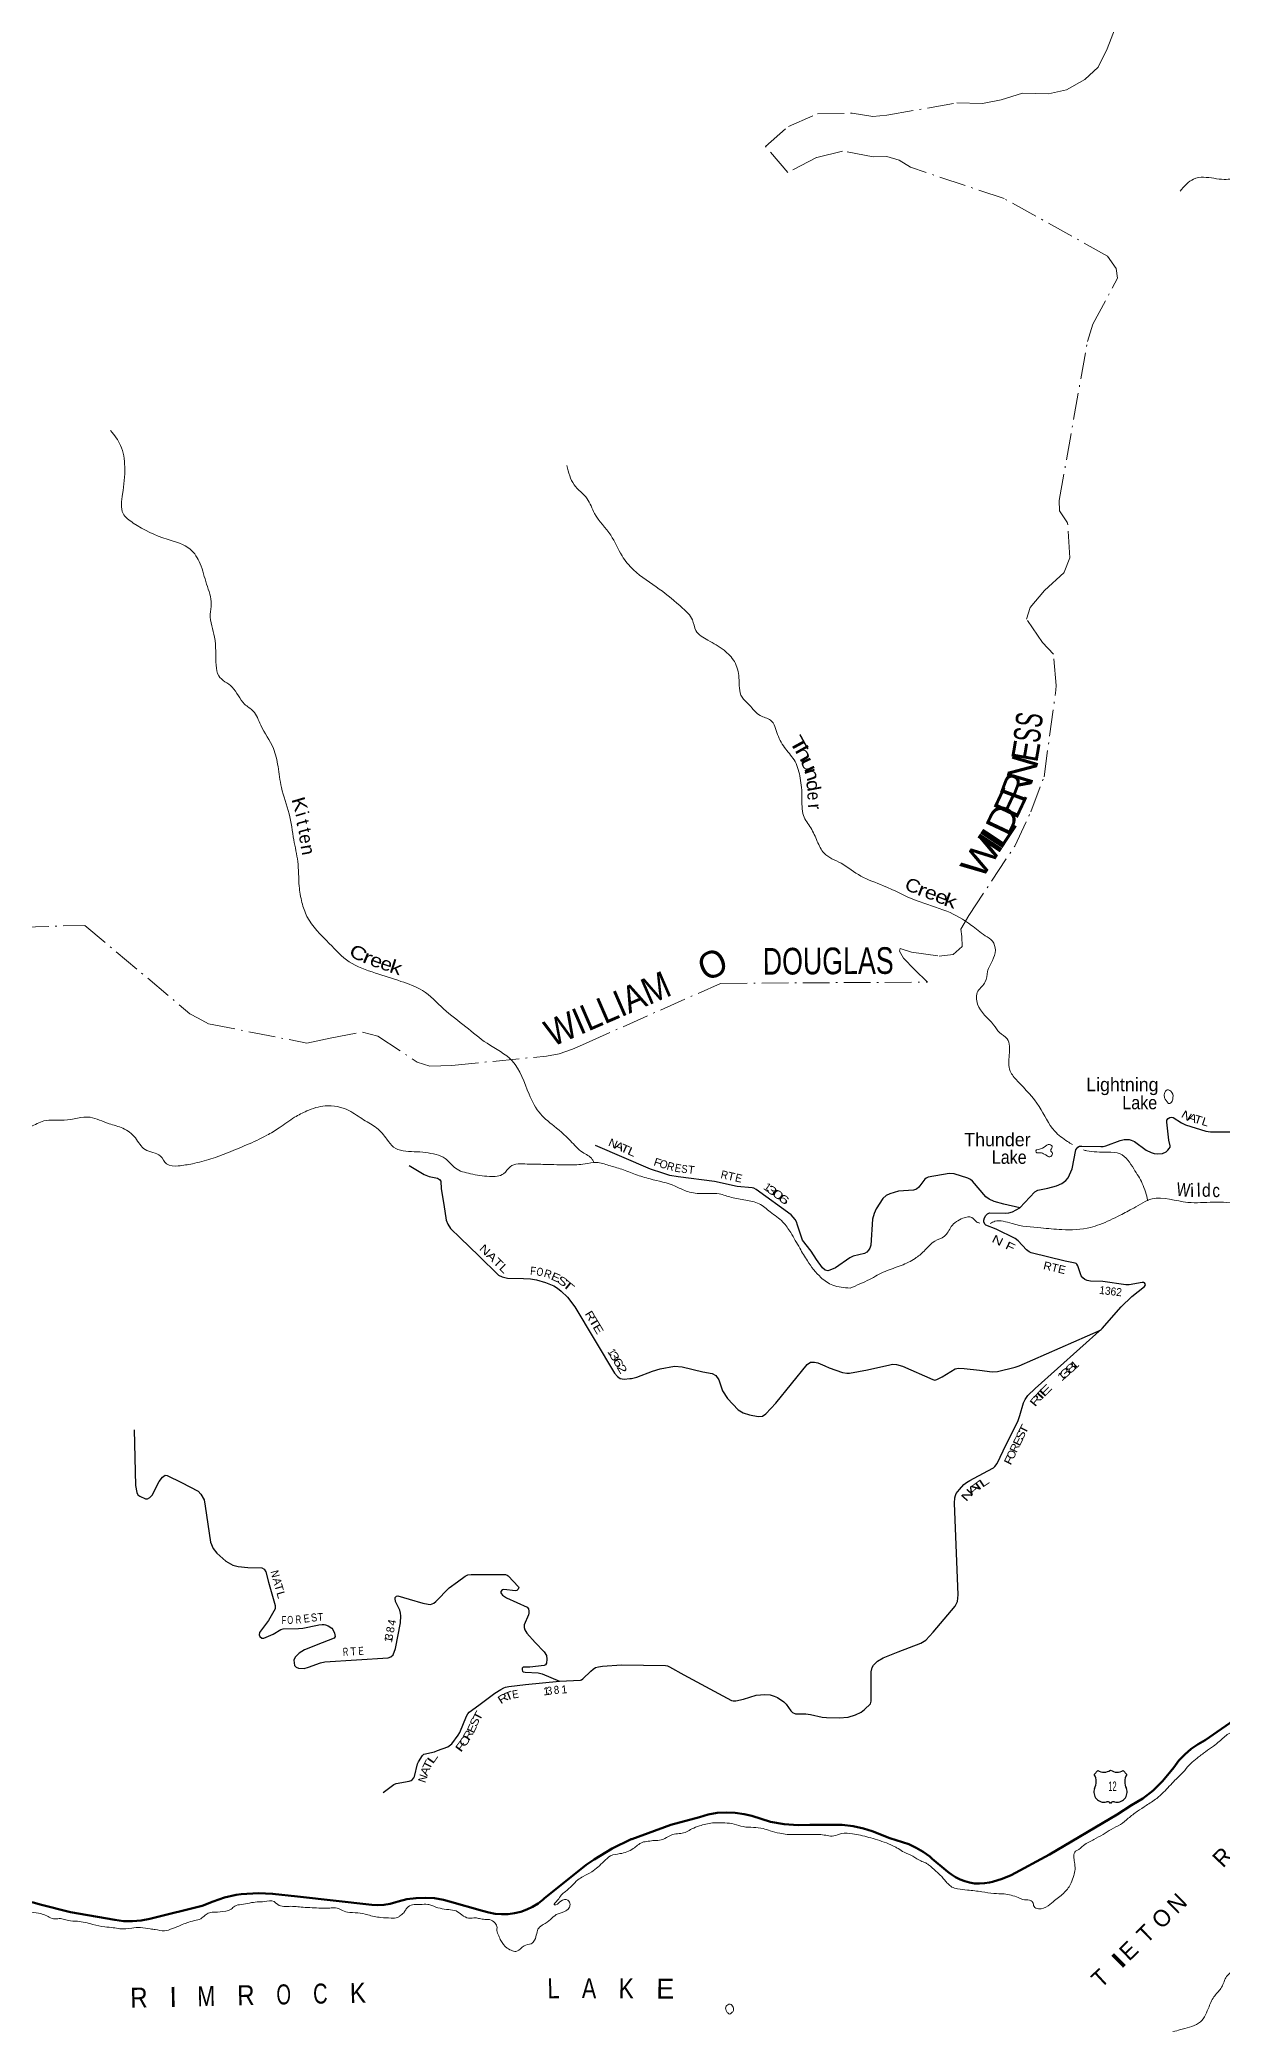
# Model space of a CAD drawing. Header units: feet. Extents: x -252658 to 9, y -366365 to -181930.
# Drawn here: x -52673 to -34942, y -315617 to -285860 of the extents above; entities that cross this region are included whole.
import ezdxf
from ezdxf.enums import TextEntityAlignment as Align

# ---------------------------------------------------------------- set-up
doc = ezdxf.new("R2010")
doc.units = ezdxf.units.FT
doc.header["$LTSCALE"] = 80
doc.linetypes.add('DOT_DASHED', pattern=[7.7, 5, -1.2, 0.3, -1.2])
for name, color, linetype, lineweight in [('16', 7, 'Continuous', 25), ('20', 7, 'Continuous', 70), ('29', 7, 'Continuous', 25), ('39', 7, 'Continuous', 13), ('44', 7, 'DOT_DASHED', 13)]:
    doc.layers.add(name, color=color, linetype=linetype, lineweight=lineweight)
doc.layers.add('30', color=7, linetype='Continuous')
doc.layers.add('41', color=7, linetype='Continuous')

msp = doc.modelspace()

# ---------------------------------------------------------------- linework, layer by layer
at = {"layer": '16'}
for p, q in [((-36861.59, -311871.18), (-36810.28, -311812.42)), ((-36618.52, -311806.45), (-36618.8, -311806.65)), ((-36426.43, -311812.33), (-36375.04, -311871.18))]:
    msp.add_line(p, q, dxfattribs=at)
for centre, radius, start, end in [((-36719.2, -311654.76), 182.07, 239.97227, 303.45418), ((-36517.42, -311655.26), 181.52, 236.33975, 300.08743), ((-36517.43, -311654.76), 182.07, 236.54582, 236.59441), ((-36715.38, -312136.71), 151.42, 159.09177, 283.81923), ((-37054.57, -311981.81), 222.05, 332.97043, 29.75871), ((-36521.26, -312136.71), 151.42, 256.18077, 20.90823), ((-36182.07, -311981.81), 222.05, 150.24129, 207.02957)]:
    msp.add_arc(centre, radius, start, end, dxfattribs=at)
for centre, major_axis, start_param, end_param in [((-36660.04, -312335.53), (-19.56, 51.67), 4.95877769, 6.28318531), ((-36576.59, -312335.53), (19.56, 51.67), 0, 1.32637542)]:
    msp.add_ellipse(centre, major_axis=major_axis, ratio=0.929097, start_param=start_param, end_param=end_param, dxfattribs=at)
at = {"layer": '20'}
for points in [[(-44479.02, -313228.03), (-44362.2, -313143.89), (-44090.85, -312978.69), (-43803.71, -312842.75), (-43796.56, -312839.83), (-43209.13, -312624.33), (-42780.77, -312508.93), (-42650.57, -312471.98), (-42517.21, -312448.85), (-42382.17, -312439.79), (-42246.93, -312444.89), (-42112.95, -312464.09), (-41995.11, -312493.15), (-41718.13, -312580.46), (-41511.72, -312617.42), (-41302.57, -312632.6), (-41127.58, -312628.47), (-40802.08, -312627.42), (-40639.58, -312628.11), (-40478.04, -312645.78), (-40319.24, -312680.24), (-40189.59, -312721.76), (-39928.74, -312825.12), (-39641.74, -312918.49), (-39530.54, -312968.96), (-39425.22, -313030.78), (-39326.94, -313103.28), (-39290.38, -313134.61), (-39088.21, -313305.45), (-39081.54, -313311.08), (-39038.21, -313345.75), (-39004.59, -313372.64), (-38941.39, -313413.15), (-38874.3, -313446.83), (-38804.06, -313473.32), (-38731.43, -313492.31), (-38657.22, -313503.62), (-38582.23, -313507.1), (-38507.29, -313502.72), (-38433.21, -313490.54), (-38385.95, -313478.5), (-38242.58, -313435.53), (-38108.27, -313379.63), (-37532.57, -313069.55), (-36519.89, -312473.14), (-36302.41, -312332.98), (-36135.58, -312229.63), (-35980.47, -312109.41), (-35838.77, -311973.64), (-35712.04, -311823.8), (-35669.57, -311765.61), (-35592.48, -311664.11), (-35505.21, -311571.23), (-35408.71, -311487.97), (-35304.03, -311415.26), (-35198.01, -311356.66), (-34706.6, -311018.18)], [(-52788.36, -313785.03), (-52668.66, -313819.31), (-52210.95, -313935.32), (-51548.31, -314051.93), (-51416.29, -314068.51), (-51283.26, -314071.21), (-51150.67, -314059.99), (-51019.98, -314034.97), (-50983.62, -314025.44), (-50235.56, -313842.6), (-50074.24, -313777.04), (-49902.51, -313717.83), (-49725.52, -313676.91), (-49650.27, -313665.31), (-49394.94, -313651.71), (-49181.93, -313658.75), (-48807.04, -313701.08), (-47694.78, -313825.77), (-47603.12, -313830.66), (-47511.45, -313825.94), (-47420.77, -313811.67), (-47332.08, -313787.99), (-47299.85, -313776.86), (-47166.29, -313743.23), (-47029.94, -313723.74), (-46892.3, -313718.62), (-46754.88, -313727.91), (-46619.18, -313751.51), (-46530.31, -313775.11), (-46032.5, -313915.38), (-45939.7, -313942.57), (-45844.56, -313959.92), (-45748.14, -313967.22), (-45651.48, -313964.41), (-45555.64, -313951.51), (-45461.67, -313928.66), (-45370.61, -313896.12), (-45283.45, -313854.23), (-45201.14, -313803.46), (-45124.6, -313744.37), (-45111.65, -313733.04), (-44479.02, -313228.03)]]:
    msp.add_lwpolyline(points, dxfattribs=at)
at = {"layer": '29'}
for points in [[(-37976.52, -303373.4), (-37754.88, -303133.9), (-37706.58, -303111.68), (-37556.92, -303082.7), (-37427.48, -303046.28), (-37347.54, -303008.19), (-37288, -302962.95), (-37252.36, -302924.38), (-37193.26, -302792.36), (-37137.29, -302504.07), (-37107.7, -302463.43), (-37081.05, -302448.19), (-37047.75, -302449.49), (-36765.08, -302455.81), (-36728.91, -302454.86), (-36688.94, -302444.38), (-36475.75, -302364.39), (-36411.05, -302351.31), (-36338.7, -302352.96), (-36306.34, -302361.52), (-36259, -302380.29), (-36084.29, -302509.11), (-36007.5, -302543.43), (-35963.72, -302559.62), (-35910.42, -302565.33), (-35840, -302558.67), (-35784.41, -302535.12), (-35756.24, -302512), (-35736.8, -302484.82), (-35725.79, -302464.38), (-35725.79, -302444.38), (-35745.63, -302360.91), (-35773.44, -302093.16), (-35771.47, -302062.48), (-35754.34, -302035.81), (-35727.69, -302020.57), (-35702.03, -302016.71), (-35678.2, -302022.48), (-35551.61, -302099.69), (-35493.57, -302129.14), (-35187.11, -302224.38), (-35119.11, -302234.8), (-34791.19, -302237.72)], [(-37976.52, -303373.4), (-38216.66, -303319), (-38364, -303280.56), (-38438.93, -303246.48), (-38485.82, -303211.99), (-38688.53, -302976.2), (-38718.04, -302949.13), (-38756.11, -302930.09), (-38961.69, -302865.32), (-39034.97, -302862.51), (-39350, -302912.94), (-39380.45, -302928.18), (-39404.03, -302946.93), (-39490.85, -303065.32), (-39525.11, -303095.8), (-39570.74, -303111.99), (-39798.41, -303127.49), (-39928.65, -303164.37), (-39981.94, -303191.03), (-40029.43, -303236.99), (-40130.41, -303389.13), (-40160.87, -303461.51), (-40185.17, -303545.94), (-40212.49, -303934.03), (-40225.58, -303979.6), (-40244.62, -304010.07), (-40271.27, -304040.55), (-40307.53, -304060.62), (-40477.1, -304099.74), (-40526.33, -304124.36), (-40743.65, -304273.45), (-40827.08, -304311.02), (-40857.53, -304318.64), (-40895.25, -304310.45), (-40937.48, -304276.74), (-41028.22, -304149.36), (-41105, -304023.9), (-41234.42, -303861.5), (-41253.45, -303815.79), (-41311.45, -303635.36), (-41325.78, -303583.41), (-41348.62, -303549.13), (-41408.42, -303480.04), (-41931.08, -303101.51), (-41965.34, -303082.46), (-41990.6, -303075.99), (-42216.51, -303057.48), (-42554.7, -302979.74), (-43100.63, -302911.36), (-43225.43, -302888.18), (-43328.22, -302857.7), (-43517.01, -302796.14), (-44340.63, -302439.67)], [(-47131.83, -302740.03), (-46907.12, -302876.52), (-46832.43, -302903.4), (-46710.61, -302930.07), (-46680.15, -302949.11), (-46657.31, -302975.78), (-46653.91, -303090.79), (-46614.34, -303326.47), (-46581.17, -303558.63), (-46556.4, -303618.02), (-46512.65, -303684.34), (-46367.17, -303826.71), (-46087.6, -304096.8), (-45795.92, -304384.8), (-45739.85, -304411.95), (-45661.75, -304427.91), (-45421.93, -304436.32), (-45315.51, -304441.58), (-45225.93, -304455.76), (-45091.86, -304494.12), (-44967.06, -304543.38), (-44908.17, -304578.72), (-44855.22, -304622.53), (-44761.48, -304714.8), (-44647.81, -304859.1), (-44055.6, -305852.94), (-44011.53, -305905.26), (-43969.65, -305931.93), (-43912.55, -305943.36), (-43824.99, -305935.74), (-43802.15, -305935.74), (-43718.4, -305912.88), (-43484.35, -305825.18), (-43368.16, -305790.98), (-43154.97, -305749.08), (-43041.25, -305758.26), (-42731.02, -305836.2), (-42591.55, -305857.65), (-42534.84, -305890.89), (-42488.77, -305952.89), (-42433.39, -306118.16), (-42363.14, -306234.79), (-42282.15, -306321.11), (-42203.25, -306406.21), (-42127.44, -306448.06), (-42031.94, -306478.59), (-41902.51, -306505.26), (-41837.79, -306497.64), (-41784.49, -306463.36), (-41634.9, -306304.84), (-41165.32, -305725.88), (-41118.28, -305690.03), (-41055.69, -305687.16), (-41004.08, -305697.65), (-40903.46, -305742.15), (-40836.57, -305773.84), (-40638.61, -305842.41), (-40570.09, -305851.94), (-40529.07, -305853.64), (-40261.66, -305805.89), (-39926.52, -305727.7), (-39884.85, -305720.51), (-39827.75, -305724.32), (-39736.56, -305750.43), (-39283.64, -305949.39), (-39252.9, -305956.7), (-39222.45, -305949.08), (-39140.06, -305908.45), (-38947.07, -305789.21), (-38898.86, -305777.66), (-38813.23, -305784.33), (-38583.28, -305810.8), (-38393.31, -305833.54), (-38312.6, -305830.99), (-38048.13, -305763.28), (-37985.21, -305743.37), (-36759.23, -305202.9)], [(-36745.35, -305186.81), (-36459.86, -304861.01), (-36297.09, -304703.97), (-36108.41, -304553.86), (-36094.47, -304530.68), (-36100.8, -304513.86), (-36110.31, -304500.53), (-36119.83, -304494.81), (-36142.67, -304495), (-36340.63, -304531), (-36386.19, -304530.6), (-36734.2, -304478.91), (-36916.04, -304476.12), (-36968.77, -304466.24), (-37001.13, -304449.1), (-37035.39, -304426.24), (-37058.46, -304393.08), (-37107.72, -304242.44), (-37121.57, -304221.54), (-37132.47, -304210.06), (-37145.79, -304204.34), (-37297.73, -304172.71), (-37806.29, -304051.01), (-37838.15, -304034.32), (-37878.62, -304005.3), (-38002.35, -303868.16), (-38045.3, -303835.74), (-38333.98, -303693.68), (-38486.22, -303636.7), (-38504.86, -303617.68), (-38516.28, -303587.21), (-38518.18, -303560.54), (-38506.95, -303526.86), (-38487.73, -303490.07), (-38462.98, -303465.31), (-38433.53, -303452.4), (-38197.75, -303454.84), (-38143.2, -303451.97), (-38090, -303434.13), (-37976.52, -303373.4)], [(-44879.24, -310473.24), (-44563.66, -310457.16), (-44550.16, -310452.83), (-44531.13, -310438.54), (-44410.74, -310320.18), (-44376.95, -310292.82), (-44340.79, -310269.01), (-44295.1, -310256.63), (-44233.43, -310245.03), (-43951.83, -310227.17), (-43290.4, -310238.8), (-43259.63, -310244.25), (-43231.08, -310257.58), (-43017.71, -310378.97), (-42301.81, -310760.14), (-42275.55, -310768.05), (-42233.68, -310768.05), (-42120.11, -310742.95), (-41928.7, -310683.7), (-41803.5, -310672.82), (-41723.55, -310676.63), (-41658.89, -310695.91), (-41609.35, -310718.53), (-41514.17, -310783.29), (-41482.25, -310814.71), (-41411.39, -310916.62), (-41385.49, -310940.04), (-41339.06, -310962.34), (-41187.54, -310960.73), (-41118.26, -310969.96), (-40943.42, -311013.11), (-40878.42, -311019.48), (-40684.27, -311023.29), (-40551.83, -311010.52), (-40440.63, -310977.58), (-40356.88, -310935.67), (-40308.84, -310896.94), (-40216.02, -310813.77), (-40205.78, -310774.29), (-40207.68, -310496.37), (-40204.6, -310329.96), (-40193.18, -310269.01), (-40171.53, -310230.2), (-40109.43, -310169.97), (-40028.4, -310123.28), (-39803.25, -310031.82), (-39462.46, -309903.6), (-39386.12, -309857.59), (-39277.78, -309736.42), (-38946.76, -309348.33), (-38914.06, -309278.55), (-38903.95, -309180.09), (-38955.31, -307802.77), (-38952.2, -307725.36), (-38944.52, -307690), (-38931.26, -307656.79), (-38884.77, -307598.35), (-38815.09, -307524.29), (-38775.18, -307491.07), (-38727.86, -307461.35), (-38457.11, -307317.59), (-38373.54, -307273.93), (-38350.65, -307255.72), (-38316.01, -307206.69), (-38229.38, -307018.16), (-38000.41, -306564.3), (-37975.26, -306486.62), (-37924.58, -306300.33), (-37897.7, -306250.14), (-37855.75, -306190.97), (-37750.24, -306083.23), (-36745.35, -305186.81)], [(-51256.7, -306704.3), (-51237.01, -307539.97), (-51216.96, -307644.74), (-51201.73, -307679.02), (-51173.98, -307699.51), (-51087.52, -307736.16), (-51057.07, -307736.16), (-51020, -307718.49), (-50984.74, -307682.83), (-50881.77, -307479.64), (-50832.46, -307412.36), (-50794.39, -307385.69), (-50760.52, -307386.86), (-50548.02, -307491.43), (-50295.69, -307621.88), (-50259.1, -307667.48), (-50208.13, -307751.4), (-50189.94, -307846.97), (-50114.32, -308388.34), (-50074.89, -308480.91), (-50017.3, -308551.66), (-49880.74, -308675.19), (-49776.29, -308734.02), (-49698.01, -308755.19), (-49552.28, -308768.53), (-49342.44, -308775.15), (-49309.71, -308793.28), (-49283.06, -308835.19), (-49243.08, -308988.44), (-49142.21, -309339.94), (-49144.44, -309389.69), (-49241.18, -309560.28), (-49375.81, -309741.13), (-49382.04, -309778.02), (-49374.43, -309800.88), (-49341.26, -309826.88), (-49313.52, -309827.55), (-49173.81, -309769.79), (-49058.46, -309698.02), (-49020.53, -309686.79), (-48790.79, -309681.28), (-48727.26, -309675.17), (-48509.41, -309631.43), (-48486.63, -309629.12), (-48439.05, -309621.5), (-48408.59, -309623.4), (-48387.65, -309629.12), (-48345.78, -309644.36), (-48295.29, -309680), (-48278.05, -309699.93), (-48255.2, -309751.36), (-48243.78, -309800.88), (-48260.32, -309827.74), (-48437.67, -309896.89), (-48700.69, -310002.6), (-48784.36, -310054.21), (-48845.27, -310111.35), (-48865.48, -310155.65), (-48850.95, -310235.54), (-48830.04, -310263.73), (-48791.97, -310278.97), (-48706.78, -310280.57), (-48643.51, -310263.73), (-48463.59, -310196.99), (-48396.06, -310179.92), (-47449.09, -310124.3), (-47406.27, -310107.54), (-47375.82, -310077.07), (-47338.17, -309981.61), (-47262.87, -309597.2), (-47257.8, -309490.41), (-47261.61, -309453.27), (-47274.14, -309409.32), (-47338.97, -309279.79), (-47345.36, -309231.37), (-47343.46, -309218.99), (-47330.13, -309204.7), (-47322.52, -309198.04), (-47301.59, -309193.56), (-47133.44, -309240.44), (-46931.21, -309303.09), (-46846.66, -309318.99), (-46812.4, -309321.84), (-46789.56, -309315.18), (-46762.91, -309300.89), (-46735.56, -309279.8), (-46533.17, -309072.51), (-46408.31, -308981.67)], [(-46408.31, -308981.67), (-46294.67, -308898.99), (-46254.69, -308877.1), (-46203.3, -308872.33), (-45691.37, -308873), (-45664.63, -308880.91), (-45649.4, -308890.43), (-45492.31, -309055.64), (-45487.61, -309067.57), (-45500.93, -309094.24), (-45519.96, -309111.38), (-45541.85, -309115.95), (-45714.12, -309096.14), (-45737.75, -309103.25), (-45759.8, -309126.62), (-45759.44, -309145.38), (-45748.38, -309164.71), (-45733.15, -309181.85), (-45672.99, -309222.79), (-45364.33, -309364.72), (-45346.75, -309386.62), (-45337.23, -309420.91), (-45337.23, -309453.29), (-45343.59, -309476.55), (-45408.48, -309628.95), (-45409.56, -309668.52), (-45401.95, -309704.71), (-45367.66, -309754.64), (-45246.85, -309891.81), (-45108.03, -310030.86), (-45076.46, -310088.52), (-45068.85, -310141.85), (-45076.46, -310202.8), (-45091.69, -310227.57), (-45110.61, -310238.83), (-45324.25, -310260.23), (-45424.79, -310261.85), (-45438.04, -310274.98), (-45441.92, -310303.76), (-45432.4, -310320.9), (-45422.89, -310330.42), (-45395.66, -310336.69), (-45197.77, -310349.38), (-45137.37, -310362.8), (-44879.24, -310473.24)], [(-47525.23, -312142.31), (-47364.4, -312022.79), (-47326.36, -312005.03), (-47134.77, -311973.77), (-47105.54, -311963.74), (-47090.31, -311952.31), (-47063.2, -311921.31), (-47056.05, -311900.89), (-47008.67, -311713), (-46995.14, -311679.94), (-46934.23, -311584.7), (-46913.75, -311568.41), (-46754.18, -311529.37), (-46707.72, -311514.23), (-46553.54, -311455.18), (-46513.57, -311428.51), (-46493.25, -311409.67), (-46397.45, -311282.81), (-46374.51, -311242.93), (-46273.73, -310995.2), (-46256.53, -310964.22), (-46233.76, -310936.15), (-46091.6, -310831.16), (-45847.06, -310651.59), (-45761.7, -310597.11), (-45716.02, -310572.35), (-45689.83, -310562.57), (-45637.98, -310551.4), (-45390.4, -310522.6), (-44879.24, -310473.24)]]:
    msp.add_lwpolyline(points, dxfattribs=at)
at = {"layer": '39'}
for points in [[(-33243.57, -286030.99), (-33267.8, -286078.78), (-33463.83, -286330.95), (-33836.24, -286708.47), (-34064.07, -287059.32), (-34279.7, -287452.36), (-34495.7, -287736.78), (-34690, -287910.48), (-34912.88, -287955.56), (-35222.45, -287922.5), (-35373.06, -287949.21), (-35475.27, -288024.01), (-35575.36, -288133)], [(-51609.69, -291722.32), (-51460.21, -291943.03), (-51398.78, -292266.66), (-51429.5, -292673.1), (-51422.44, -292964.75), (-51271.23, -293107.01), (-50761.99, -293350.53), (-50415.85, -293500.12), (-50268.4, -293716.82), (-50170.86, -294024.22), (-50101.48, -294323.68), (-50117.02, -294474.6), (-50051.5, -294818.33), (-50027.91, -295240.66), (-49989.18, -295397.42), (-49787.63, -295567.66), (-49601.87, -295822.43), (-49470.89, -295926.55), (-49359.63, -296137.35), (-49169.51, -296486.65), (-49100.24, -296755.94), (-49048.89, -297071.56), (-48932.96, -297465.39), (-48863.25, -297859.39), (-48803.84, -298181.01), (-48782.43, -298551.05), (-48741.38, -298796.3), (-48666.29, -299005.23), (-48331.3, -299410.32), (-48032.94, -299684.79), (-47638.5, -299854.32), (-47258.28, -299979.64), (-46932.27, -300117.24), (-46617.84, -300391.66), (-46285.34, -300659.97), (-45964.97, -300908.22), (-45588.28, -301172.35), (-45335.34, -301670.27), (-45161.47, -301971.36), (-44996.17, -302121.62), (-44713.97, -302372.02), (-44534.53, -302542.33), (-44387.47, -302648.4), (-44363.17, -302693.29)], [(-44767.86, -292246.24), (-44660.34, -292533.49), (-44464.69, -292743.98), (-44355.41, -292962.83), (-44111.11, -293289.81), (-43941.23, -293598.96), (-43771.7, -293807.53), (-43382.86, -294097.77), (-43034.23, -294382.12), (-42886.92, -294558.59), (-42834.11, -294719.31), (-42654.77, -294863.48), (-42413.1, -295015.47), (-42257.78, -295185.87), (-42188.6, -295427), (-42143.37, -295718.5), (-42032.43, -295836.77), (-41871.13, -295993.08), (-41716.16, -296062.91), (-41608.89, -296279.76), (-41487.56, -296496.55), (-41348.25, -296683.11), (-41271.02, -296932.25), (-41243.88, -297219.8), (-41220.81, -297493.28), (-41111.64, -297679.95), (-41014.48, -297880.74), (-40913.39, -298055.37), (-40657.65, -298209.32), (-40359.58, -298401.32), (-40023.51, -298544.91), (-39530.42, -298768.39), (-39073.72, -298927.62), (-38703.24, -299139.48), (-38497.73, -299295.62), (-38388.94, -299377.69), (-38344.25, -299512.3), (-38387.92, -299665.33), (-38461.67, -299832.56), (-38495.29, -299985.56), (-38605.31, -300126.77), (-38612.66, -300321.92), (-38370.44, -300630.8), (-38281.61, -300747.14), (-38168.76, -300841.26), (-38135.75, -301082.52), (-38122.84, -301323.86), (-38011.79, -301474.31), (-37686.93, -301857.31), (-37454.55, -302224.56), (-37261.09, -302380.75), (-37189.99, -302426.54)], [(-35753.41, -301804.45), (-35806.6, -301725.67), (-35808.83, -301663.32), (-35768.84, -301606.85), (-35696.37, -301644.8), (-35685.97, -301745.34), (-35713.9, -301801.76), (-35744, -301811.93), (-35754.08, -301803.92)], [(-62989.87, -302048.44), (-62877, -302032.05), (-62723, -302055.05), (-62574, -302103.05), (-62400, -302168.05), (-62275, -302185.05), (-62160, -302127.05), (-62038, -302063.05), (-61801, -302065.05), (-61541, -302058.05), (-61238, -302027.05), (-60983, -301997.05), (-60775, -301962.05), (-60478, -301886.05), (-60279, -301849.05), (-59976, -301884.05), (-59690, -301854.05), (-59469, -301865.05), (-59296, -301876.05), (-59079, -301899.05), (-58979, -301947.05), (-58758, -301994.05), (-58467, -302132.05), (-58160, -302233.05), (-57803, -302266.05), (-57399, -302247.05), (-57013, -302216.05), (-56621, -302177.05), (-56313, -302104.05), (-56006, -302060.05), (-55791, -302075.05), (-55504, -302078.05), (-55061, -301943.05), (-54722, -301962.05), (-54376, -301961.05), (-54171, -301963.05), (-53949, -302079.05), (-53732, -302192.05), (-53535, -302279.05), (-53220, -302276.05), (-52812, -302160.05), (-52612, -302073.05), (-52305, -302061.05), (-51915, -302018.05), (-51634, -302114.05), (-51427, -302181.05), (-51239, -302328.05), (-51093, -302499.05), (-50864, -302599.05), (-50770, -302716.05), (-50595, -302746.05), (-50384, -302713.05), (-50105, -302641.05), (-49841, -302543.05), (-49572, -302432.05), (-49268, -302288.05), (-49083, -302178.05), (-48851, -302017.05), (-48670, -301923.05), (-48392, -301846.05), (-48037, -301917.05), (-47816, -302055.05), (-47620, -302180.05), (-47468, -302347.05), (-47368, -302464.05), (-47058, -302533.05), (-46727, -302577.05), (-46595, -302635.05), (-46440, -302781.05), (-46216, -302864.05), (-45931, -302905.05), (-45717, -302863.05), (-45619, -302759.05), (-45365, -302718.05), (-45096, -302724.05), (-44742, -302731.05), (-44497, -302716.05), (-44324, -302694.05), (-44140, -302739.05), (-43947, -302796.05), (-43738, -302875.05), (-43522, -302942.05), (-43144, -303050.05), (-42982, -303123.05), (-42759, -303162.05), (-42486, -303167.05), (-42301, -303219.05), (-42088, -303260.05), (-41887, -303315.05), (-41719, -303436.05), (-41531, -303588.05), (-41413, -303747.05), (-41277, -303981.05), (-41163, -304170.05), (-40959, -304420.05), (-40782, -304535.05), (-40523, -304578.05)], [(-37728.84, -302507.19), (-37610.43, -302464.51), (-37532.2, -302426), (-37491.87, -302466.08), (-37513.81, -302512.43), (-37489.54, -302558.6), (-37527.53, -302611.04), (-37577.84, -302589.1), (-37622.14, -302563.12), (-37688.5, -302549.28), (-37732.73, -302541.4), (-37728.84, -302507.19), (-37728.07, -302506.91)], [(-37024.89, -302507.59), (-36975.27, -302518.49), (-36665.74, -302541.49), (-36472.76, -302564.91), (-36269.01, -302791.46), (-36141.65, -303008.24), (-36058.34, -303269.43)], [(-38420.63, -303612.27), (-38352, -303577.05), (-38095, -303612.05), (-37661, -303676.05), (-37350, -303701.05), (-36916, -303668.05), (-36777, -303624.05), (-36475, -303486.05), (-36270, -303378.05), (-35996, -303242.05), (-35458, -303294.05), (-35078, -303289.05), (-34672, -303324.05), (-34241, -303440.05), (-33861, -303520.05), (-33433, -303555.05), (-33084, -303603.05), (-32865, -303597.05), (-32548, -303677.05), (-32368, -303957.05), (-32194, -304193.05), (-32004, -304435.05), (-31964, -304614.05), (-31756, -304747.05), (-31575, -304939.05), (-31499.55, -305117.27)], [(-40523, -304578.05), (-40230, -304448.05), (-39998, -304328.05), (-39755, -304239.05), (-39549, -304133.05), (-39414, -304026.05), (-39253, -303874.05), (-39108, -303802.05), (-39005, -303656.05), (-38830, -303531.05), (-38695, -303520.05), (-38621, -303588.05), (-38579.32, -303603.81)], [(-32555.03, -309351.01), (-32506.46, -309248.57), (-32526.34, -309188.17), (-32530.32, -309176.09), (-32544.26, -309139.84), (-32530.06, -309099.66), (-32487.59, -309021.34), (-32457.28, -308969.13), (-32423.28, -309015.49), (-32250.56, -309038.13), (-32047.74, -309068.9), (-31899.25, -309127.67), (-31724.54, -309154.34), (-31686.73, -309261.06), (-31687.4, -309456.17), (-31692.09, -309651.26), (-31656.59, -309846.48), (-31697.39, -310025.38), (-31776.09, -310125.72), (-31897.03, -310238), (-32104.48, -310384.22), (-32237.5, -310504.52), (-32302.42, -310685.36), (-32325.28, -310908.56), (-32366.29, -311149.81), (-32437.15, -311306.5), (-32549.98, -311396.68), (-32630.81, -311531.21), (-32729.64, -311641.55), (-32836.87, -311858.47), (-32972.25, -312079.33), (-33143.74, -312288.01), (-33333.39, -312514.74), (-33464.69, -312719.52), (-33555.77, -312912.35), (-33522.39, -313141.76), (-33496.67, -313258.5), (-33487.06, -313383.24), (-33553.94, -313554.01), (-33659.08, -313744.79), (-33752, -313889.34), (-33865.23, -314098.2), (-34000.53, -314296.93), (-34143.84, -314487.6), (-34341.39, -314676.09), (-34516.4, -314737.93), (-34701.43, -314789.68), (-34876.61, -314899.79), (-34951.5, -315060.48), (-35054.41, -315188.91), (-35141.37, -315353.59), (-35268.73, -315580.51), (-35397.56, -315650.53), (-35542.36, -315690.33), (-35761.59, -315756.06), (-35924.59, -315830), (-36099.88, -315970.29), (-36198.53, -316030.34), (-36397.75, -316118.25), (-36552.82, -316222.39), (-36615.37, -316300.65), (-36712.61, -316531.68), (-36777.38, -316672.29), (-36926.47, -316790.53), (-37017.06, -316840.55), (-37041.52, -316943.06), (-37025.84, -317059.77), (-37056.15, -317109.97), (-37064.63, -317236.66), (-37041.07, -317399.66), (-36955.1, -317522.61), (-36927.23, -317599.13), (-36859.43, -317748.18), (-36727.4, -317917.53), (-36647.73, -318122.94), (-36537.8, -318290.21), (-36339.04, -318337.06), (-36169.83, -318208.83), (-35952.27, -318044.53), (-35748.86, -317906.35), (-35525.37, -317768.22), (-35356.4, -317712.4), (-35133.28, -317684.9), (-34856.07, -317701.81), (-34562.75, -317710.72), (-34271.43, -317717.62), (-33994.16, -317718.44), (-33891.6, -317692.59), (-33712.21, -317526.17), (-33545.21, -317458.27), (-33275.68, -317372.58), (-33080.46, -317276.61), (-32881.04, -317130.36), (-32727.85, -316985.99), (-32570.63, -316841.63), (-32489.76, -316695.03), (-32455.3, -316604.62)], [(-38214.92, -313661.11), (-38107.3, -313683.36), (-38000.93, -313715.86), (-37932.72, -313746.23), (-37832.28, -313754.57), (-37786.17, -313784.88), (-37764.29, -313849.31), (-37696.1, -313885.72), (-37553.29, -313839.88), (-37456.58, -313761.72), (-37305.46, -313637.46), (-37208.54, -313496.94), (-37169.98, -313386.43), (-37149.58, -313293.96), (-37159.26, -313187.32), (-37166.99, -313098.8), (-37140.6, -313020.43), (-37122.48, -313010.42), (-37021.76, -312934.29), (-36941.22, -312884.24), (-36866.74, -312844.23), (-36727.85, -312770.22), (-36609.05, -312694.13), (-36466.14, -312620.13), (-36351.3, -312527.94), (-36214.31, -312423.75), (-36081.4, -312335.64), (-35924.32, -312229.5), (-35821.53, -312137.28), (-35652.15, -311958.76), (-35504.96, -311810.35), (-35416.2, -311706.01), (-35319.48, -311625.84), (-35192.57, -311529.67), (-35075.75, -311447.54), (-34987.1, -311375.39), (-34848.07, -311261.15), (-34733.34, -311201.15), (-34614.52, -311119.03), (-34459.22, -310948.51), (-34283.86, -310784.09), (-34116.61, -310643.79), (-33989.67, -310539.56), (-33860.73, -310437.36), (-33727.74, -310327.13), (-33582.77, -310237.04), (-33419.79, -310169.13), (-33291.01, -310113.19), (-33125.9, -310011.1), (-32948.75, -309911.05), (-32823.85, -309816.88), (-32731.03, -309700.49), (-32619.86, -309507.72), (-32555.03, -309351.01)], [(-43549.54, -312872.74), (-43455.07, -312860.95), (-43356.59, -312853.2), (-43245.91, -312803.24), (-43161.39, -312765.27), (-43062.91, -312755.5), (-42976.43, -312731.62), (-42893.9, -312687.61), (-42781.22, -312641.68), (-42586.18, -312598.01), (-42399.32, -312598.56), (-42258.73, -312615.07), (-42126.26, -312653.68), (-41971.58, -312664.19), (-41826.98, -312682.72), (-41720.6, -312715.22), (-41578.07, -312751.85), (-41465.62, -312770.28), (-41324.98, -312772.71), (-41192.37, -312773.1), (-41073.82, -312771.44), (-40961.31, -312771.78), (-40768.49, -312792.46), (-40649.83, -312758.62), (-40487.08, -312759.1), (-40244.16, -312814.13), (-40111.68, -312852.74), (-39979.22, -312897.38), (-39848.82, -312956.1), (-39800.26, -312982.22)], [(-52319.81, -314039.59), (-52243.53, -314061.94), (-52108.95, -314072.4), (-51876.04, -314119.35), (-51695.34, -314158.1), (-51572.82, -314168.52), (-51470.4, -314184.92), (-51293.55, -314173.37), (-51162.93, -314167.73), (-51016.32, -314186.26), (-50940, -314196.54), (-50803.44, -314215.05), (-50680.76, -314181.22), (-50558.03, -314131.3), (-50465.48, -314095.36), (-50352.85, -314061.5), (-50258.32, -314033.62), (-50193.84, -313981.51), (-50127.41, -313943.49), (-50049.03, -313937.69), (-49884.21, -313920.08), (-49801.74, -313892.16), (-49749.33, -313844.04), (-49650.81, -313822.2), (-49528.16, -313798.43), (-49411.57, -313782.68), (-49307.07, -313776.96), (-49158.39, -313777.4), (-49124.34, -313807.67), (-49040.09, -313848.15), (-48933.6, -313848.46), (-48724.68, -313861.15), (-48590.09, -313869.59), (-48451.48, -313876.04), (-48324.89, -313874.4), (-48236.47, -313870.64), (-48154.2, -313901.05), (-48059.88, -313935.53), (-47905.21, -313946.04), (-47754.62, -313976.66), (-47559.86, -314015.45), (-47401.16, -314023.97), (-47306.69, -314014.19), (-47272.46, -313992.17), (-47216.04, -313944.06), (-47185.75, -313899.9), (-47147.41, -313853.75), (-47058.9, -313821.82), (-46964.46, -313822.1), (-46855.95, -313818.4), (-46795.74, -313836.68), (-46671.31, -313877.28), (-46540.78, -313897.78), (-46430.34, -313918.22), (-46342.13, -313976.81), (-46241.84, -314025.39), (-46137.35, -314021.67), (-46081.12, -314031.9), (-45996.78, -314044.21), (-45928.47, -314046.43), (-45846.28, -314100.98), (-45816.36, -314165.44), (-45818.53, -314211.69), (-45790.67, -314290.22), (-45758.76, -314360.72), (-45664.71, -314473.64), (-45584.49, -314516.11), (-45520.22, -314522.34), (-45409.42, -314438.19), (-45304.84, -314408.32), (-45252.42, -314356.18), (-45221.93, -314253.69), (-45191.52, -314175.33), (-45123.02, -314121.22), (-45014.27, -314045.11), (-44929.63, -313972.95), (-44806.91, -313927.05), (-44738.42, -313874.95), (-44722.17, -313822.7), (-44754.09, -313756.23), (-44860.62, -313769.99), (-44933.14, -313824.09), (-44957.26, -313826.03), (-44910.81, -313757.78), (-44852.28, -313681.51), (-44791.81, -313625.37), (-44693.07, -313539.17), (-44606.37, -313452.94), (-44523.81, -313398.87), (-44397, -313332.87), (-44304.32, -313258.72), (-44213.63, -313176.52), (-44114.88, -313090.32), (-43974.12, -313058.55), (-43772.94, -312982.71), (-43640.02, -312890.57), (-43549.54, -312872.74)], [(-39800.26, -312982.22), (-39712.93, -313036.08), (-39580.98, -313096.98), (-39464.25, -313168.03), (-39388.13, -313198.48), (-39347.53, -313223.85), (-39235.88, -313320.27), (-39149.6, -313401.47), (-39103.93, -313457.3), (-39058.25, -313508.05), (-38997.35, -313558.8), (-38911.08, -313584.17), (-38763.9, -313604.47), (-38545.68, -313629.85), (-38368.05, -313655.22), (-38214.92, -313661.11)], [(-63026.12, -315062.95), (-62905.97, -315076.37), (-62781.42, -315080.76), (-62690.89, -315048.84), (-62630.4, -314986.67), (-62618.13, -314922.34), (-62625.88, -314839.84), (-62643.75, -314777.44), (-62631.61, -314753.33), (-62577.46, -314781.65), (-62507.32, -314834.16), (-62402.97, -314872.69), (-62258.31, -314875.12), (-62103.44, -314827.31), (-62026.96, -314791.33), (-61869.96, -314709.32), (-61747.17, -314641.3), (-61648.45, -314565.15), (-61567.76, -314470.85), (-61483.2, -314418.81), (-61354.5, -314387), (-61270.05, -314369.15), (-61177.55, -314347.3), (-61117.24, -314339.43), (-60974.58, -314335.83), (-60861.98, -314312.02), (-60719.17, -314266.18), (-60590.31, -314190.13), (-60469.48, -314108.02), (-60354.7, -314033.93), (-60276.11, -313967.79), (-60201.54, -313899.62), (-60167.1, -313817.25), (-60166.84, -313742.83), (-60128.52, -313698.69), (-60021.88, -313654.75), (-59917.33, -313634.95), (-59841.04, -313651.26), (-59730.54, -313653.6), (-59644.07, -313633.74), (-59585.74, -313613.8), (-59485.14, -313573.87), (-59400.78, -313582.16), (-59274.31, -313614.72), (-59121.64, -313625.23), (-58954.99, -313657.91), (-58822.47, -313684.45), (-58682.06, -313753.25), (-58549.64, -313809.97), (-58383.03, -313854.71), (-58152.17, -313911.71), (-58017.62, -313934.24), (-57804.79, -313975.1), (-57624.05, -314001.78), (-57389, -314012.53), (-57218.16, -313996.95), (-57097.55, -313979.2), (-56930.7, -313955.56), (-56763.88, -313937.95), (-56593.05, -313926.38), (-56466.39, -313902.62), (-56361.79, -313866.72), (-56200.9, -313822.95), (-56022.02, -313807.38), (-55909.51, -313809.73), (-55833.17, -313809.95), (-55724.74, -313830.39), (-55698.75, -313870.69), (-55688.94, -313939.11), (-55592.63, -313977.62), (-55522.43, -314014.03), (-55446.1, -314020.29), (-55375.75, -314010.44), (-55323.38, -313974.39), (-55277.03, -313932.29), (-55162.35, -313888.37), (-55080.12, -313932.87), (-54804.82, -313921.61), (-54646.07, -313914.04), (-54449.07, -313888.47), (-54314.43, -313880.82), (-54159.69, -313873.24), (-54029.11, -313877.64), (-53860.5, -313926.42), (-53705.84, -313940.96), (-53517.01, -313951.57), (-53376.25, -313919.8), (-53219.45, -313896.13), (-53072.78, -313896.56), (-52922.12, -313907.07), (-52795.63, -313933.59), (-52657.08, -313958.14), (-52568.78, -313990.58), (-52488.55, -314031.05), (-52402.17, -314035.33), (-52361.97, -314031.42), (-52319.81, -314039.59)], [(-42390.75, -315376.41), (-42378.52, -315347.18), (-42356.42, -315324.21), (-42320.22, -315314.26), (-42276.17, -315358.64), (-42272.33, -315410.95), (-42298.56, -315445.07), (-42324.74, -315463.09), (-42356.84, -315446.91), (-42372.86, -315430.77), (-42378.81, -315408.62), (-42390.75, -315376.41)]]:
    msp.add_spline(points, degree=3, dxfattribs=at)
at = {"layer": '44'}
msp.add_lwpolyline([(-54167.82, -299199.16), (-51996.68, -299140.39), (-50423.47, -300464.09), (-50299.06, -300533.1), (-50140.5, -300616.35), (-48669.11, -300904.77), (-48320.71, -300831.84), (-47835.41, -300741.39), (-47604.32, -300802.82), (-47014.62, -301189.99), (-46823.77, -301251.24), (-46493.76, -301238.62), (-45072.62, -301099.62), (-44885.34, -301064.92), (-44684.19, -300995.52), (-44490.35, -300909.32), (-42464.17, -300010.37), (-39361.68, -299989.99), (-39555.96, -299801.89), (-39720.14, -299630.03), (-39780.02, -299527.08), (-39771.79, -299488.87), (-39603.04, -299541.96), (-39184.83, -299602.21), (-38977.48, -299574.95), (-38842.14, -299458.79), (-38847.46, -299305.75), (-38861.05, -299198.99), (-38741.37, -298990.14), (-38052.47, -297950.34), (-37810.66, -297436.02), (-37615.08, -296913.44), (-37438.01, -295613.65), (-37433.66, -295543.21), (-37471.7, -295071.93), (-37639.9, -294900.05), (-37877.69, -294548.68), (-37822.55, -294373.77), (-37606.09, -294121.07), (-37311.06, -293844.55), (-37229.58, -293627.48), (-37261.35, -293105.9), (-37381.21, -292922.16), (-37386.52, -292767.11), (-36965.01, -290387.29), (-36883.32, -290127.94), (-36511.92, -289437.03), (-36533.37, -289291.98), (-36661.26, -289104.17), (-38212.48, -288243.62), (-39614.61, -287772.3), (-39785.13, -287664.84), (-39969.97, -287609.65), (-40175.22, -287616.79), (-40635.54, -287530.18), (-41026.31, -287627.09), (-41457.91, -287850.65), (-41790.07, -287460.6), (-41448.66, -287162.15), (-41011.19, -286972.84), (-40490.06, -286963.08), (-40182.45, -287010.76), (-39971.12, -286993.59), (-38922.04, -286809.02), (-38539.82, -286818.78), (-38257.9, -286763.66), (-37935.51, -286660.41), (-37547.26, -286672.21), (-37277.37, -286611), (-37001.01, -286455.2), (-36805.01, -286272.86), (-36668.92, -285995.64), (-35887, -283991.89)], dxfattribs=at)

# ---------------------------------------------------------------- texts
at = {"layer": '16', "width": 0.6}
msp.add_text('12', height=140, dxfattribs=at).set_placement((-36588.62, -312116.96), align=Align.CENTER)
at = {"layer": '30'}
for s, rotation, width, p in [('N', 328.62, 1.25, (-35508.32, -302044.1)), ('A', 338.736, 1.2, (-35407.72, -302083.14)), ('T', 342.736, 1.2, (-35320.56, -302109.6)), ('L', 342.736, 1.15, (-35212.69, -302143.13)), ('N', 336.597, 1.1, (-44099.39, -302463.59)), ('A', 336.597, 1.25, (-44004.09, -302507.86)), ('T', 336.597, 1.35, (-43920.4, -302545.28)), ('L', 336.597, 1.35, (-43816.73, -302590.15)), ('F', 341.94, 1.1, (-43426.81, -302751.93)), ('O', 341.94, 0.95, (-43336.09, -302779.47)), ('R', 343.483, 0.95, (-43228.22, -302811.8)), ('E', 349.478, 0.9, (-43112.88, -302837.88)), ('S', 352.861, 0.85, (-43012.92, -302851.8)), ('R', 347.054, 0.9, (-42418.93, -302939.12)), ('T', 347.054, 1.1, (-42317.02, -302961.36)), ('E', 347.054, 0.95, (-42206.06, -302987.31)), ('3', 324.087, 1.7, (-41730, -303161.69)), ('0', 324.087, 1.85, (-41637.75, -303226.6)), ('6', 324.087, 1.8, (-41549.28, -303294.81)), ('N F', 333.798, 1.4, (-38246.88, -303960.67)), ('NATL', 315.364, 1.3, (-45902.24, -304181.45)), ('F', 354.336, 0.85, (-45281.04, -304379.04)), ('O', 349.336, 0.8, (-45183.74, -304393.83)), ('R', 343.033, 0.95, (-45070.51, -304423.06)), ('E', 336.46, 1.2, (-44958.88, -304470.82)), ('S', 326.713, 1.45, (-44866.88, -304525.51)), ('RTE', 346.542, 1.05, (-37469.75, -304331.2)), ('T', 320.453, 1.85, (-44787.76, -304589.31)), ('1362', 353.552, 0.95, (-36622.93, -304683.65)), ('R', 300.79, 1.25, (-44468.06, -305024)), ('T', 300.79, 1.55, (-44408.54, -305123.89)), ('E', 300.79, 1.35, (-44349.26, -305223.36)), ('1', 300.79, 0.8, (-44145.53, -305565.28)), ('3', 300.79, 1.55, (-44107.28, -305629.45)), ('6', 300.79, 1.6, (-44049.94, -305725.69)), ('2', 300.79, 1.55, (-43993.07, -305821.11)), ('1', 41.735, 1.2, (-37309.75, -305944.9)), ('3', 41.735, 1.95, (-37254.01, -305895.17)), ('8', 41.735, 1.95, (-37172.88, -305822.8)), ('1', 41.735, 1.2, (-37117.14, -305773.07)), ('R', 50.223, 1.5, (-37694.65, -306301.13)), ('T', 48.599, 1.9, (-37625.67, -306230.85)), ('E', 45.599, 1.8, (-37549.2, -306154.24)), ('S', 63.229, 1.25, (-37909.68, -306807.42)), ('T', 63.229, 1.45, (-37866.61, -306722.25)), ('F', 62.759, 1.35, (-38087.38, -307184.77)), ('O', 65.321, 1.05, (-38047.82, -307098.18)), ('R', 65.321, 1.1, (-38001.18, -306998.25)), ('E', 63.229, 1.25, (-37951.03, -306898.77)), ('N', 48.699, 1.55, (-38723.37, -307719.85)), ('A', 41.497, 1.75, (-38636.6, -307641.29)), ('T', 36.745, 1.75, (-38568.2, -307595.01)), ('L', 34.131, 1.65, (-38480.03, -307533.96)), ('N', 284.621, 0.9, (-49200.7, -308878.06)), ('T', 286.012, 1.15, (-49142.55, -309084.97)), ('L', 286.012, 1.15, (-49111.39, -309193.56)), ('E', 8.353, 0.85, (-48663.22, -309590.7)), ('S', 8.353, 0.85, (-48552, -309576.78)), ('T', 4.246, 0.9, (-48459.96, -309571.08)), ('F', 1.374, 0.75, (-49008.2, -309616.48)), ('O', 1.374, 0.65, (-48915.72, -309613.76)), ('R', 5.494, 0.75, (-48788.83, -309606.04)), ('R', 3.361, 0.7, (-48083.66, -310091.46)), ('T', 3.361, 0.9, (-47967.57, -310084.63)), ('E', 3.361, 0.75, (-47851.97, -310077.84)), ('R', 32.548, 1.3, (-45695.93, -310780.53)), ('T', 21.459, 1.3, (-45616.72, -310747.29)), ('E', 9.635, 0.9, (-45531.52, -310725.99)), ('3', 5.516, 0.9, (-45023.62, -310674.66)), ('8', 5.516, 0.9, (-44919.24, -310662.3)), ('T', 62.447, 1.45, (-46048.64, -311022.66)), ('R', 59.863, 1.25, (-46197.86, -311309.04)), ('E', 64.863, 1.2, (-46139.54, -311205.29)), ('S', 64.863, 1.2, (-46098.18, -311106.79)), ('F', 52.941, 1.65, (-46311.92, -311484.84)), ('O', 52.941, 1.35, (-46253.09, -311403.83)), ('A', 67.847, 1.2, (-46839.66, -311840.39)), ('T', 63.399, 1.45, (-46801.99, -311755)), ('L', 54.748, 1.7, (-46737.19, -311662.63))]:
    msp.add_text(s, height=120, rotation=rotation, dxfattribs=dict(at, width=width)).set_placement(p, align=Align.CENTER)
for s, rotation, p in [('T', 352.861, (-42910.41, -302864.41)), ('1', 324.087, (-41796.2, -303112.15)), ('A', 284.621, (-49167.54, -308992.48)), ('3', 78.917, (-47377.31, -309817.3)), ('8', 78.917, (-47356.41, -309710.61)), ('4', 78.917, (-47335.52, -309603.92)), ('1', 78.917, (-47385.28, -309857.97)), ('1', 5.516, (-45072.29, -310681.88)), ('1', 5.516, (-44802.03, -310655.17)), ('N', 71.847, (-46873.47, -311949.86))]:
    msp.add_text(s, height=120, rotation=rotation, dxfattribs=at).set_placement(p, align=Align.CENTER)
at = {"layer": '41'}
for s, height, rotation, width, p in [('T', 200, 298.547, 1.65, (-41381.45, -296477.78)), ('h', 200, 299.607, 1.55, (-41300.59, -296614.15)), ('u', 200, 294.806, 1.5, (-41228.4, -296767.7)), ('n', 200, 288.603, 1.25, (-41184.54, -296907.2)), ('d', 200, 280.53, 1.15, (-41170.82, -297060.46)), ('K', 200, 286.598, 1.2, (-48870.9, -297351.26)), ('e', 200, 275.254, 0.85, (-41162.7, -297208.3)), ('e', 200, 279.994, 0.95, (-48776.12, -297859.24)), ('n', 200, 280.406, 1.05, (-48749.18, -298022.17)), ('C', 200, 337.646, 1.15, (-39618.76, -298637.86)), ('r', 200, 339.007, 1.35, (-39474.37, -298698.65)), ('e', 200, 340.592, 1.2, (-39339.34, -298746.17)), ('e', 200, 338.585, 1.25, (-39181.83, -298807.62)), ('k', 200, 341.305, 1.35, (-39047.64, -298864.39)), ('C', 200, 331.587, 1.3, (-47943.9, -299642)), ('r', 200, 336.792, 1.45, (-47791.58, -299710)), ('e', 200, 340.168, 1.2, (-47656.36, -299761.77)), ('k', 200, 341.752, 1.3, (-47360.87, -299864.29)), ('e', 200, 341.764, 1.15, (-47503.35, -299812.98)), ('I', 250, 44.423, 1.85, (-36409.2, -314748.97))]:
    msp.add_text(s, height=height, rotation=rotation, dxfattribs=dict(at, width=width)).set_placement(p, align=Align.CENTER)
for s, height, rotation, p in [('i', 200, 286.544, (-48833.51, -297497.79)), ('t', 200, 285.038, (-48819.99, -297620.84)), ('r', 200, 275.481, (-41150.6, -297368.01)), ('t', 200, 285.073, (-48790.62, -297745.27)), ('R', 250, 46.564, (-34848.58, -313195.49)), ('O', 250, 44.423, (-35760.37, -314113.06)), ('N', 250, 44.423, (-35534.98, -313892.18)), ('T', 250, 44.423, (-36004.42, -314347.96)), ('E', 250, 44.423, (-36259.19, -314601.95)), ('T', 250, 42.717, (-36687.62, -315018.5))]:
    msp.add_text(s, height=height, rotation=rotation, dxfattribs=at).set_placement(p, align=Align.CENTER)
for s, p in [('Lightning', (-36983.13, -301625.97)), ('Thunder', (-38811.91, -302451.75))]:
    msp.add_text(s, height=200, dxfattribs=at).set_placement(p)
at = {"layer": '41', "width": 0.9}
for p in [(-36440.69, -301897.36), (-38397.35, -302715.39)]:
    msp.add_text('Lake', height=200, dxfattribs=at).set_placement(p)
at = {"layer": '41'}
for s, height, rotation, width, p in [('W', 200, 353.038, 0.8, (-35638.3, -303190.17)), ('d', 200, 0.071, 0.9, (-35247.44, -303209.7)), ('c', 200, 0.562, 0.85, (-35089.83, -303215.22)), ('R', 300, 1.276, 0.9, (-51312.69, -315369.95)), ('M', 300, 1.276, 0.8, (-50306.64, -315347.55)), ('R', 300, 1.276, 0.9, (-49709.14, -315334.25)), ('O', 300, 1.276, 0.7, (-49121.1, -315321.15)), ('C', 300, 1.276, 0.75, (-48570.85, -315308.9)), ('K', 300, 1.276, 0.9, (-48020.59, -315296.65)), ('L', 300, 1.276, 0.8, (-45056.76, -315230.65)), ('A', 300, 359.658, 0.8, (-44544.24, -315225.04)), ('K', 300, 359.658, 0.85, (-43993.86, -315228.32))]:
    msp.add_text(s, height=height, rotation=rotation, dxfattribs=dict(at, width=width)).set_placement(p)
for s, height, rotation, p in [('i', 200, 1.06, (-35423.06, -303212.94)), ('l', 200, 0.865, (-35324.37, -303208.92)), ('I', 300, 1.276, (-50724.64, -315356.86)), ('E', 300, 359.658, (-43429.3, -315231.69))]:
    msp.add_text(s, height=height, rotation=rotation, dxfattribs=at).set_placement(p)
at = {"layer": '44'}
for s, rotation, width, p in [('S', 82.242, 0.6, (-37639.66, -296084.62)), ('E', 80.242, 0.85, (-37690.51, -296559.46)), ('S', 82.242, 0.6, (-37667.42, -296309.3)), ('N', 73.481, 1.05, (-37746.51, -296858.55)), ('R', 69.481, 1.05, (-37844.12, -297132.75)), ('E', 64.819, 1.15, (-37942.15, -297388.82)), ('D', 64.819, 1.1, (-38057.15, -297633.43)), ('W', 56.474, 1.15, (-38395.26, -298228.76)), ('I', 56.474, 1.4, (-38259.85, -298013.93)), ('L', 56.474, 1.65, (-38142.76, -297837.18)), ('DOUGLAS', 0.376, 0.75, (-40849.42, -299873.23)), ('WILLIAM', 23.425, 0.9, (-44081.23, -300572.77))]:
    msp.add_text(s, height=400, rotation=rotation, dxfattribs=dict(at, width=width)).set_placement(p, align=Align.CENTER)
msp.add_text('O', height=400, rotation=23.925, dxfattribs=at).set_placement((-42504.6, -299904.46), align=Align.CENTER)

doc.saveas('drawing.dxf')
